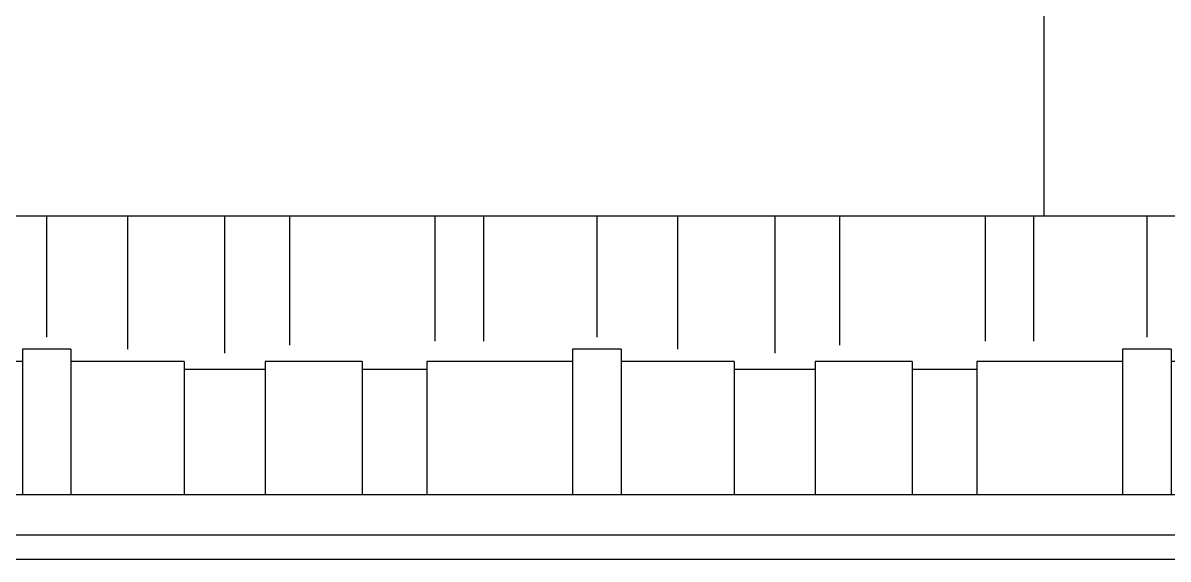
# Model space of a CAD drawing. Header units: inches. Extents: x 1397 to 20304, y -27267 to -746.
# Drawn here: x 15357.52 to 15392.91, y -21318.11 to -21301.52 of the extents above; entities that cross this region are included whole.
import ezdxf

# ---------------------------------------------------------------- set-up
doc = ezdxf.new("R2010")
doc.units = ezdxf.units.IN
doc.header["$LTSCALE"] = 17
doc.header["$MEASUREMENT"] = 0
doc.layers.add('25 BOT BAR', color=12, linetype='Continuous', lineweight=25)

msp = doc.modelspace()

# ---------------------------------------------------------------- hatches: boundary and pattern name
at = {"layer": '25 BOT BAR'}
h = msp.add_hatch(dxfattribs=at)
h.set_pattern_fill('AR-RSHKE', color=8, scale=0.5, angle=180)
h.paths.add_polyline_path([(15473.081, -21316.111), (15473.081, -21307.486), (15330.618, -21307.486), (15318.618, -21316.111)])

# ---------------------------------------------------------------- linework, layer by layer
for p, q in [((15389.081, -21307.486), (15389.081, -21218.111)), ((15012.618, -21307.486), (15473.081, -21307.486)), ((14996.618, -21316.111), (15473.081, -21316.111)), ((15319.177, -21317.361), (15484.523, -21317.361)), ((15319.177, -21318.111), (15484.523, -21318.111))]:
    msp.add_line(p, q, dxfattribs=at)

doc.saveas('drawing.dxf')
